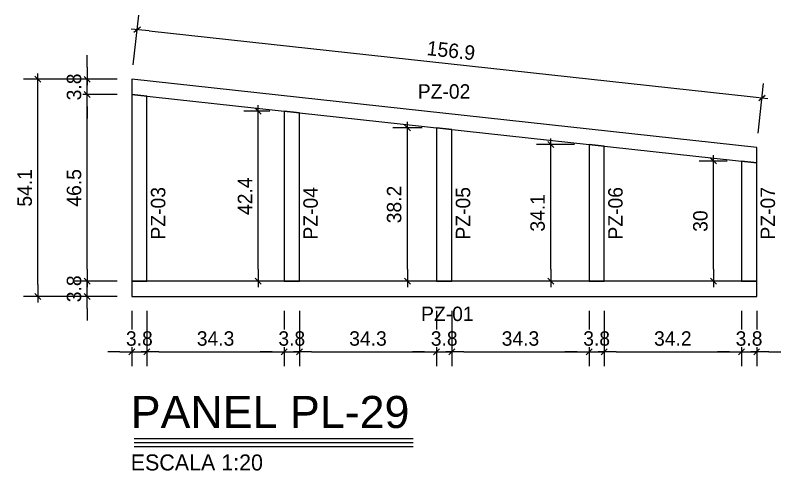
# Model space of a CAD drawing. Header units: millimetres. Extents: x 19458 to 19801, y 4351 to 4752.
# Drawn here: x 19621.542 to 19623.453, y 4506.953 to 4508.088 of the extents above; entities that cross this region are included whole.
import ezdxf
from ezdxf.enums import TextEntityAlignment as Align

# ---------------------------------------------------------------- set-up
doc = ezdxf.new("R2010")
doc.units = ezdxf.units.MM
for name, color, linetype in [('0 @ 0.2', 7, 'Continuous'), ('PANELES PARED', 2, 'Continuous'), ('TEXTO @ 0.2', 2, 'Continuous'), ('TEXTOS TITULOS @ 0.2', 3, 'Continuous')]:
    doc.layers.add(name, color=color, linetype=linetype)
doc.styles.add('century gothic', font='GOTHIC.TTF')
doc.styles.add('NOTAS', font='GOTHIC.TTF')
doc.styles.add('SMCtitulos', font='sanss___.ttf')
doc.dimstyles.new('ANOTATIVE CM SMCONSTRUCCIONES', dxfattribs={"dimscale": 0, "dimtxt": 0.18, "dimasz": 0.15, "dimexe": 0.18, "dimexo": 0.18, "dimgap": 0.07, "dimtad": 1, "dimdec": 1, "dimlfac": 100, "dimdsep": 46, "dimtxsty": 'century gothic', "dimblk1": 'FLECHA1', "dimblk2": 'FLECHA1', "dimsah": 1, "dimcen": 0.18, "dimdle": 0.075, "dimclrd": 1, "dimclre": 1, "dimclrt": 2, "dimaunit": 1, "dimadec": 0, "dimazin": 2, "dimtfac": 0.75, "dimtdec": 1, "dimtix": 1, "dimtmove": 2, "dimatfit": 3, "dimfxl": 0.09, "dimtvp": 1.5, "dimtfill": 1, "dimtolj": 1, "dimtzin": 0, "dimarcsym": 0})

# ---------------------------------------------------------------- blocks, each defined once
blk = doc.blocks.new('PL12')
at = {"layer": 'PANELES PARED'}
for points in [[(19479.1995, 4501.507), (19479.1995, 4501.4688), (19480.7595, 4501.2991), (19480.7595, 4501.3373)], [(19479.1995, 4501.0035), (19479.2375, 4501.0035), (19479.2375, 4501.4646), (19479.1995, 4501.4688)], [(19479.58, 4501.0035), (19479.618, 4501.0035), (19479.618, 4501.4232), (19479.58, 4501.4274)], [(19479.9605, 4501.0035), (19479.9985, 4501.0035), (19479.9985, 4501.3819), (19479.9605, 4501.386)], [(19480.341, 4501.0035), (19480.379, 4501.0035), (19480.379, 4501.3405), (19480.341, 4501.3446)], [(19480.7215, 4501.0035), (19480.7595, 4501.0035), (19480.7595, 4501.2991), (19480.7215, 4501.3032)], [(19479.1995, 4501.0035), (19479.1995, 4500.9655), (19480.7595, 4500.9655), (19480.7595, 4501.0035)]]:
    blk.add_lwpolyline(points, close=True, dxfattribs=at)
blk = doc.blocks.new('*U46')
at = {"color": 2}
blk.add_line((0.0001, 0.052), (3.4827, 0.052), dxfattribs=at)
at = {"color": 250}
blk.add_line((0.0001, 0), (3.4827, 0), dxfattribs=at)
at = {"color": 7}
blk.add_line((0.0001, -0.0469), (3.4827, -0.0469), dxfattribs=at)
at = {"color": 0, "linetype": 'ByBlock', "lineweight": -2, "style": 'NOTAS'}
for tag, p in [('1TITLE', (0.027, 1.0142)), ('2TITLE', (-0.0431, 0.1812))]:
    blk.add_attdef(tag, p, '', height=0.3, dxfattribs=at)
blk.add_attdef('SCALE', text='', height=0.18, dxfattribs=at).set_placement((-0.0431, -0.1475), align=Align.TOP_LEFT)
blk = doc.blocks.new('FLECHA1')
at = {"color": 1}
blk.add_line((-1, 0), (0.496, 0), dxfattribs=at)
at = {"color": 4}
blk.add_line((-0.246, -0.248), (0.248, 0.25), dxfattribs=at)
blk = doc.blocks.new('*D1180')
at = {"color": 1, "lineweight": -2, "transparency": 16777216}
for p, q in [((19621.7221, 4507.4553), (19621.7221, 4507.4853)), ((19621.7971, 4507.4253), (19621.6861, 4507.4253)), ((19621.7221, 4507.3873), (19621.7221, 4507.4253)), ((19621.7971, 4507.3873), (19621.6861, 4507.3873)), ((19621.7221, 4507.3573), (19621.7221, 4507.3273))]:
    blk.add_line(p, q, dxfattribs=at)
at = {"layer": 'Defpoints', "color": 0, "transparency": 16777216}
for p in [(19621.7221, 4507.4253), (19621.8331, 4507.4253), (19621.8331, 4507.3873)]:
    blk.add_point(p, dxfattribs=at)
at = {"color": 1, "lineweight": -2, "transparency": 16777216, "xscale": 0.03, "yscale": 0.03, "zscale": 0.03}
for p, rotation in [((19621.7221, 4507.4253), 270), ((19621.7221, 4507.3873), 90)]:
    blk.add_blockref('FLECHA1', p, dxfattribs=dict(at, rotation=rotation))
at = {"color": 2, "transparency": 16777216, "insert": (19621.6892, 4507.4063), "char_height": 0.036, "attachment_point": 5, "rotation": 90, "style": 'century gothic', "bg_fill": 3, "box_fill_scale": 1.1, "bg_fill_color": 256, "bg_fill_true_color": 13158600, "bg_fill_transparency": 0}
blk.add_mtext('\\A1;3.8', dxfattribs=at)
blk = doc.blocks.new('*D1181')
at = {"color": 1, "lineweight": -2, "transparency": 16777216}
for p, q in [((19621.7971, 4507.8907), (19621.6861, 4507.8907)), ((19621.7221, 4507.4553), (19621.7221, 4507.8607)), ((19621.7971, 4507.4253), (19621.6861, 4507.4253))]:
    blk.add_line(p, q, dxfattribs=at)
at = {"layer": 'Defpoints', "color": 0, "transparency": 16777216}
for p in [(19621.7221, 4507.8907), (19621.8331, 4507.8907), (19621.8331, 4507.4253)]:
    blk.add_point(p, dxfattribs=at)
at = {"color": 1, "lineweight": -2, "transparency": 16777216, "xscale": 0.03, "yscale": 0.03, "zscale": 0.03}
for p, rotation in [((19621.7221, 4507.8907), 90), ((19621.7221, 4507.4253), 270)]:
    blk.add_blockref('FLECHA1', p, dxfattribs=dict(at, rotation=rotation))
at = {"color": 2, "transparency": 16777216, "insert": (19621.6892, 4507.658), "char_height": 0.036, "attachment_point": 5, "rotation": 90, "style": 'century gothic', "bg_fill": 3, "box_fill_scale": 1.1, "bg_fill_color": 256, "bg_fill_true_color": 13158600, "bg_fill_transparency": 0}
blk.add_mtext('\\A1;46.5', dxfattribs=at)
blk = doc.blocks.new('*D1182')
at = {"color": 1, "lineweight": -2, "transparency": 16777216}
for p, q in [((19621.7221, 4507.9587), (19621.7221, 4507.9887)), ((19621.7971, 4507.9287), (19621.6861, 4507.9287)), ((19621.7221, 4507.8907), (19621.7221, 4507.9287)), ((19621.7971, 4507.8907), (19621.6861, 4507.8907)), ((19621.7221, 4507.8607), (19621.7221, 4507.8307))]:
    blk.add_line(p, q, dxfattribs=at)
at = {"layer": 'Defpoints', "color": 0, "transparency": 16777216}
for p in [(19621.7221, 4507.9287), (19621.8331, 4507.9287), (19621.8331, 4507.8907)]:
    blk.add_point(p, dxfattribs=at)
at = {"color": 1, "lineweight": -2, "transparency": 16777216, "xscale": 0.03, "yscale": 0.03, "zscale": 0.03}
for p, rotation in [((19621.7221, 4507.9287), 270), ((19621.7221, 4507.8907), 90)]:
    blk.add_blockref('FLECHA1', p, dxfattribs=dict(at, rotation=rotation))
at = {"color": 2, "transparency": 16777216, "insert": (19621.6892, 4507.9097), "char_height": 0.036, "attachment_point": 5, "rotation": 90, "style": 'century gothic', "bg_fill": 3, "box_fill_scale": 1.1, "bg_fill_color": 256, "bg_fill_true_color": 13158600, "bg_fill_transparency": 0}
blk.add_mtext('\\A1;3.8', dxfattribs=at)
blk = doc.blocks.new('*D1183')
at = {"color": 1, "lineweight": -2, "transparency": 16777216}
for p, q in [((19621.7971, 4507.9287), (19621.563, 4507.9287)), ((19621.599, 4507.4173), (19621.599, 4507.8987)), ((19621.7971, 4507.3873), (19621.563, 4507.3873))]:
    blk.add_line(p, q, dxfattribs=at)
at = {"layer": 'Defpoints', "color": 0, "transparency": 16777216}
for p in [(19621.599, 4507.9287), (19621.8331, 4507.9287), (19621.8331, 4507.3873)]:
    blk.add_point(p, dxfattribs=at)
at = {"color": 1, "lineweight": -2, "transparency": 16777216, "xscale": 0.03, "yscale": 0.03, "zscale": 0.03}
for p, rotation in [((19621.599, 4507.9287), 90), ((19621.599, 4507.3873), 270)]:
    blk.add_blockref('FLECHA1', p, dxfattribs=dict(at, rotation=rotation))
at = {"color": 2, "transparency": 16777216, "insert": (19621.5661, 4507.658), "char_height": 0.036, "attachment_point": 5, "rotation": 90, "style": 'century gothic', "bg_fill": 3, "box_fill_scale": 1.1, "bg_fill_color": 256, "bg_fill_true_color": 13158600, "bg_fill_transparency": 0}
blk.add_mtext('\\A1;54.1', dxfattribs=at)
blk = doc.blocks.new('*D1184')
at = {"color": 1, "lineweight": -2, "transparency": 16777216}
for p, q in [((19621.837, 4507.9645), (19621.8504, 4508.0882)), ((19621.8764, 4508.0492), (19623.3767, 4507.886)), ((19623.3969, 4507.7948), (19623.4104, 4507.9186))]:
    blk.add_line(p, q, dxfattribs=at)
at = {"layer": 'Defpoints', "color": 0, "transparency": 16777216}
for p in [(19621.8331, 4507.9287), (19623.4065, 4507.8828), (19623.3931, 4507.7591)]:
    blk.add_point(p, dxfattribs=at)
at = {"color": 1, "lineweight": -2, "transparency": 16777216, "xscale": 0.03, "yscale": 0.03, "zscale": 0.03}
for p, rotation in [((19621.8465, 4508.0524), 173.7933425552903), ((19623.4065, 4507.8828), 353.7933425552903)]:
    blk.add_blockref('FLECHA1', p, dxfattribs=dict(at, rotation=rotation))
at = {"color": 2, "transparency": 16777216, "insert": (19622.6301, 4508.0003), "char_height": 0.036, "attachment_point": 5, "rotation": 353.7933, "style": 'century gothic', "bg_fill": 3, "box_fill_scale": 1.1, "bg_fill_color": 256, "bg_fill_true_color": 13158600, "bg_fill_transparency": 0}
blk.add_mtext('\\A1;156.9', dxfattribs=at)
blk = doc.blocks.new('*D1185')
at = {"color": 1, "lineweight": -2, "transparency": 16777216}
for p, q in [((19621.8331, 4507.3513), (19621.8331, 4507.2133)), ((19621.8711, 4507.3513), (19621.8711, 4507.2133)), ((19621.8031, 4507.2493), (19621.7731, 4507.2493)), ((19621.8331, 4507.2493), (19621.8711, 4507.2493)), ((19621.9011, 4507.2493), (19621.9311, 4507.2493))]:
    blk.add_line(p, q, dxfattribs=at)
at = {"layer": 'Defpoints', "color": 0, "transparency": 16777216}
for p in [(19621.8331, 4507.3873), (19621.8711, 4507.3873), (19621.8711, 4507.2493)]:
    blk.add_point(p, dxfattribs=at)
at = {"color": 1, "lineweight": -2, "transparency": 16777216, "xscale": 0.03, "yscale": 0.03, "zscale": 0.03}
blk.add_blockref('FLECHA1', (19621.8331, 4507.2493), dxfattribs=at)
at = {"color": 1, "lineweight": -2, "transparency": 16777216, "xscale": 0.03, "yscale": 0.03, "zscale": 0.03, "rotation": 180}
blk.add_blockref('FLECHA1', (19621.8711, 4507.2493), dxfattribs=at)
at = {"color": 2, "transparency": 16777216, "insert": (19621.8521, 4507.2822), "char_height": 0.036, "attachment_point": 5, "style": 'century gothic', "bg_fill": 3, "box_fill_scale": 1.1, "bg_fill_color": 256, "bg_fill_true_color": 13158600, "bg_fill_transparency": 0}
blk.add_mtext('\\A1;3.8', dxfattribs=at)
blk = doc.blocks.new('*D1186')
at = {"color": 1, "lineweight": -2, "transparency": 16777216}
for p, q in [((19621.8711, 4507.3513), (19621.8711, 4507.2133)), ((19622.2136, 4507.3513), (19622.2136, 4507.2133)), ((19621.9011, 4507.2493), (19622.1836, 4507.2493))]:
    blk.add_line(p, q, dxfattribs=at)
at = {"layer": 'Defpoints', "color": 0, "transparency": 16777216}
for p in [(19621.8711, 4507.3873), (19622.2136, 4507.3873), (19622.2136, 4507.2493)]:
    blk.add_point(p, dxfattribs=at)
at = {"color": 1, "lineweight": -2, "transparency": 16777216, "xscale": 0.03, "yscale": 0.03, "zscale": 0.03, "rotation": 180}
blk.add_blockref('FLECHA1', (19621.8711, 4507.2493), dxfattribs=at)
at = {"color": 1, "lineweight": -2, "transparency": 16777216, "xscale": 0.03, "yscale": 0.03, "zscale": 0.03}
blk.add_blockref('FLECHA1', (19622.2136, 4507.2493), dxfattribs=at)
at = {"color": 2, "transparency": 16777216, "insert": (19622.0423, 4507.2822), "char_height": 0.036, "attachment_point": 5, "style": 'century gothic', "bg_fill": 3, "box_fill_scale": 1.1, "bg_fill_color": 256, "bg_fill_true_color": 13158600, "bg_fill_transparency": 0}
blk.add_mtext('\\A1;34.3', dxfattribs=at)
blk = doc.blocks.new('*D1187')
at = {"color": 1, "lineweight": -2, "transparency": 16777216}
for p, q in [((19622.2136, 4507.3513), (19622.2136, 4507.2133)), ((19622.2516, 4507.3513), (19622.2516, 4507.2133)), ((19622.1836, 4507.2493), (19622.1536, 4507.2493)), ((19622.2136, 4507.2493), (19622.2516, 4507.2493)), ((19622.2816, 4507.2493), (19622.3116, 4507.2493))]:
    blk.add_line(p, q, dxfattribs=at)
at = {"layer": 'Defpoints', "color": 0, "transparency": 16777216}
for p in [(19622.2136, 4507.3873), (19622.2516, 4507.3873), (19622.2516, 4507.2493)]:
    blk.add_point(p, dxfattribs=at)
at = {"color": 1, "lineweight": -2, "transparency": 16777216, "xscale": 0.03, "yscale": 0.03, "zscale": 0.03}
blk.add_blockref('FLECHA1', (19622.2136, 4507.2493), dxfattribs=at)
at = {"color": 1, "lineweight": -2, "transparency": 16777216, "xscale": 0.03, "yscale": 0.03, "zscale": 0.03, "rotation": 180}
blk.add_blockref('FLECHA1', (19622.2516, 4507.2493), dxfattribs=at)
at = {"color": 2, "transparency": 16777216, "insert": (19622.2326, 4507.2822), "char_height": 0.036, "attachment_point": 5, "style": 'century gothic', "bg_fill": 3, "box_fill_scale": 1.1, "bg_fill_color": 256, "bg_fill_true_color": 13158600, "bg_fill_transparency": 0}
blk.add_mtext('\\A1;3.8', dxfattribs=at)
blk = doc.blocks.new('*D1188')
at = {"color": 1, "lineweight": -2, "transparency": 16777216}
for p, q in [((19622.2516, 4507.3513), (19622.2516, 4507.2133)), ((19622.5941, 4507.3513), (19622.5941, 4507.2133)), ((19622.2816, 4507.2493), (19622.5641, 4507.2493))]:
    blk.add_line(p, q, dxfattribs=at)
at = {"layer": 'Defpoints', "color": 0, "transparency": 16777216}
for p in [(19622.2516, 4507.3873), (19622.5941, 4507.3873), (19622.5941, 4507.2493)]:
    blk.add_point(p, dxfattribs=at)
at = {"color": 1, "lineweight": -2, "transparency": 16777216, "xscale": 0.03, "yscale": 0.03, "zscale": 0.03, "rotation": 180}
blk.add_blockref('FLECHA1', (19622.2516, 4507.2493), dxfattribs=at)
at = {"color": 1, "lineweight": -2, "transparency": 16777216, "xscale": 0.03, "yscale": 0.03, "zscale": 0.03}
blk.add_blockref('FLECHA1', (19622.5941, 4507.2493), dxfattribs=at)
at = {"color": 2, "transparency": 16777216, "insert": (19622.4228, 4507.2822), "char_height": 0.036, "attachment_point": 5, "style": 'century gothic', "bg_fill": 3, "box_fill_scale": 1.1, "bg_fill_color": 256, "bg_fill_true_color": 13158600, "bg_fill_transparency": 0}
blk.add_mtext('\\A1;34.3', dxfattribs=at)
blk = doc.blocks.new('*D1189')
at = {"color": 1, "lineweight": -2, "transparency": 16777216}
for p, q in [((19622.5941, 4507.3513), (19622.5941, 4507.2133)), ((19622.6321, 4507.3513), (19622.6321, 4507.2133)), ((19622.5641, 4507.2493), (19622.5341, 4507.2493)), ((19622.5941, 4507.2493), (19622.6321, 4507.2493)), ((19622.6621, 4507.2493), (19622.6921, 4507.2493))]:
    blk.add_line(p, q, dxfattribs=at)
at = {"layer": 'Defpoints', "color": 0, "transparency": 16777216}
for p in [(19622.5941, 4507.3873), (19622.6321, 4507.3873), (19622.6321, 4507.2493)]:
    blk.add_point(p, dxfattribs=at)
at = {"color": 1, "lineweight": -2, "transparency": 16777216, "xscale": 0.03, "yscale": 0.03, "zscale": 0.03}
blk.add_blockref('FLECHA1', (19622.5941, 4507.2493), dxfattribs=at)
at = {"color": 1, "lineweight": -2, "transparency": 16777216, "xscale": 0.03, "yscale": 0.03, "zscale": 0.03, "rotation": 180}
blk.add_blockref('FLECHA1', (19622.6321, 4507.2493), dxfattribs=at)
at = {"color": 2, "transparency": 16777216, "insert": (19622.6131, 4507.2822), "char_height": 0.036, "attachment_point": 5, "style": 'century gothic', "bg_fill": 3, "box_fill_scale": 1.1, "bg_fill_color": 256, "bg_fill_true_color": 13158600, "bg_fill_transparency": 0}
blk.add_mtext('\\A1;3.8', dxfattribs=at)
blk = doc.blocks.new('*D1190')
at = {"color": 1, "lineweight": -2, "transparency": 16777216}
for p, q in [((19622.6321, 4507.3513), (19622.6321, 4507.2133)), ((19622.9746, 4507.3513), (19622.9746, 4507.2133)), ((19622.6621, 4507.2493), (19622.9446, 4507.2493))]:
    blk.add_line(p, q, dxfattribs=at)
at = {"layer": 'Defpoints', "color": 0, "transparency": 16777216}
for p in [(19622.6321, 4507.3873), (19622.9746, 4507.3873), (19622.9746, 4507.2493)]:
    blk.add_point(p, dxfattribs=at)
at = {"color": 1, "lineweight": -2, "transparency": 16777216, "xscale": 0.03, "yscale": 0.03, "zscale": 0.03, "rotation": 180}
blk.add_blockref('FLECHA1', (19622.6321, 4507.2493), dxfattribs=at)
at = {"color": 1, "lineweight": -2, "transparency": 16777216, "xscale": 0.03, "yscale": 0.03, "zscale": 0.03}
blk.add_blockref('FLECHA1', (19622.9746, 4507.2493), dxfattribs=at)
at = {"color": 2, "transparency": 16777216, "insert": (19622.8034, 4507.2822), "char_height": 0.036, "attachment_point": 5, "style": 'century gothic', "bg_fill": 3, "box_fill_scale": 1.1, "bg_fill_color": 256, "bg_fill_true_color": 13158600, "bg_fill_transparency": 0}
blk.add_mtext('\\A1;34.3', dxfattribs=at)
blk = doc.blocks.new('*D1191')
at = {"color": 1, "lineweight": -2, "transparency": 16777216}
for p, q in [((19622.9746, 4507.3513), (19622.9746, 4507.2133)), ((19623.0126, 4507.3513), (19623.0126, 4507.2133)), ((19622.9446, 4507.2493), (19622.9146, 4507.2493)), ((19622.9746, 4507.2493), (19623.0126, 4507.2493)), ((19623.0426, 4507.2493), (19623.0726, 4507.2493))]:
    blk.add_line(p, q, dxfattribs=at)
at = {"layer": 'Defpoints', "color": 0, "transparency": 16777216}
for p in [(19622.9746, 4507.3873), (19623.0126, 4507.3873), (19623.0126, 4507.2493)]:
    blk.add_point(p, dxfattribs=at)
at = {"color": 1, "lineweight": -2, "transparency": 16777216, "xscale": 0.03, "yscale": 0.03, "zscale": 0.03}
blk.add_blockref('FLECHA1', (19622.9746, 4507.2493), dxfattribs=at)
at = {"color": 1, "lineweight": -2, "transparency": 16777216, "xscale": 0.03, "yscale": 0.03, "zscale": 0.03, "rotation": 180}
blk.add_blockref('FLECHA1', (19623.0126, 4507.2493), dxfattribs=at)
at = {"color": 2, "transparency": 16777216, "insert": (19622.9936, 4507.2822), "char_height": 0.036, "attachment_point": 5, "style": 'century gothic', "bg_fill": 3, "box_fill_scale": 1.1, "bg_fill_color": 256, "bg_fill_true_color": 13158600, "bg_fill_transparency": 0}
blk.add_mtext('\\A1;3.8', dxfattribs=at)
blk = doc.blocks.new('*D1192')
at = {"color": 1, "lineweight": -2, "transparency": 16777216}
for p, q in [((19623.0126, 4507.3513), (19623.0126, 4507.2133)), ((19623.3551, 4507.3513), (19623.3551, 4507.2133)), ((19623.0426, 4507.2493), (19623.3251, 4507.2493))]:
    blk.add_line(p, q, dxfattribs=at)
at = {"layer": 'Defpoints', "color": 0, "transparency": 16777216}
for p in [(19623.0126, 4507.3873), (19623.3551, 4507.3873), (19623.3551, 4507.2493)]:
    blk.add_point(p, dxfattribs=at)
at = {"color": 1, "lineweight": -2, "transparency": 16777216, "xscale": 0.03, "yscale": 0.03, "zscale": 0.03, "rotation": 180}
blk.add_blockref('FLECHA1', (19623.0126, 4507.2493), dxfattribs=at)
at = {"color": 1, "lineweight": -2, "transparency": 16777216, "xscale": 0.03, "yscale": 0.03, "zscale": 0.03}
blk.add_blockref('FLECHA1', (19623.3551, 4507.2493), dxfattribs=at)
at = {"color": 2, "transparency": 16777216, "insert": (19623.1838, 4507.2822), "char_height": 0.036, "attachment_point": 5, "style": 'century gothic', "bg_fill": 3, "box_fill_scale": 1.1, "bg_fill_color": 256, "bg_fill_true_color": 13158600, "bg_fill_transparency": 0}
blk.add_mtext('\\A1;34.2', dxfattribs=at)
blk = doc.blocks.new('*D1193')
at = {"color": 1, "lineweight": -2, "transparency": 16777216}
for p, q in [((19623.3551, 4507.3513), (19623.3551, 4507.2133)), ((19623.3931, 4507.3513), (19623.3931, 4507.2133)), ((19623.3251, 4507.2493), (19623.2951, 4507.2493)), ((19623.3551, 4507.2493), (19623.3931, 4507.2493)), ((19623.4231, 4507.2493), (19623.4531, 4507.2493))]:
    blk.add_line(p, q, dxfattribs=at)
at = {"layer": 'Defpoints', "color": 0, "transparency": 16777216}
for p in [(19623.3551, 4507.3873), (19623.3931, 4507.3873), (19623.3931, 4507.2493)]:
    blk.add_point(p, dxfattribs=at)
at = {"color": 1, "lineweight": -2, "transparency": 16777216, "xscale": 0.03, "yscale": 0.03, "zscale": 0.03}
blk.add_blockref('FLECHA1', (19623.3551, 4507.2493), dxfattribs=at)
at = {"color": 1, "lineweight": -2, "transparency": 16777216, "xscale": 0.03, "yscale": 0.03, "zscale": 0.03, "rotation": 180}
blk.add_blockref('FLECHA1', (19623.3931, 4507.2493), dxfattribs=at)
at = {"color": 2, "transparency": 16777216, "insert": (19623.3741, 4507.2822), "char_height": 0.036, "attachment_point": 5, "style": 'century gothic', "bg_fill": 3, "box_fill_scale": 1.1, "bg_fill_color": 256, "bg_fill_true_color": 13158600, "bg_fill_transparency": 0}
blk.add_mtext('\\A1;3.8', dxfattribs=at)
blk = doc.blocks.new('*D1194')
at = {"color": 1, "lineweight": -2, "transparency": 16777216}
for p, q in [((19622.1776, 4507.8491), (19622.1126, 4507.8491)), ((19622.1486, 4507.4553), (19622.1486, 4507.8191)), ((19622.1776, 4507.4253), (19622.1126, 4507.4253))]:
    blk.add_line(p, q, dxfattribs=at)
at = {"layer": 'Defpoints', "color": 0, "transparency": 16777216}
for p in [(19622.1486, 4507.8491), (19622.2136, 4507.8491), (19622.2136, 4507.4253)]:
    blk.add_point(p, dxfattribs=at)
at = {"color": 1, "lineweight": -2, "transparency": 16777216, "xscale": 0.03, "yscale": 0.03, "zscale": 0.03}
for p, rotation in [((19622.1486, 4507.8491), 90), ((19622.1486, 4507.4253), 270)]:
    blk.add_blockref('FLECHA1', p, dxfattribs=dict(at, rotation=rotation))
at = {"color": 2, "transparency": 16777216, "insert": (19622.1158, 4507.6372), "char_height": 0.036, "attachment_point": 5, "rotation": 90, "style": 'century gothic', "bg_fill": 3, "box_fill_scale": 1.1, "bg_fill_color": 256, "bg_fill_true_color": 13158600, "bg_fill_transparency": 0}
blk.add_mtext('\\A1;42.4', dxfattribs=at)
blk = doc.blocks.new('*D1195')
at = {"color": 1, "lineweight": -2, "transparency": 16777216}
for p, q in [((19622.5581, 4507.8077), (19622.4852, 4507.8077)), ((19622.5212, 4507.4553), (19622.5212, 4507.7777)), ((19622.5581, 4507.4253), (19622.4852, 4507.4253))]:
    blk.add_line(p, q, dxfattribs=at)
at = {"layer": 'Defpoints', "color": 0, "transparency": 16777216}
for p in [(19622.5212, 4507.8077), (19622.5941, 4507.8077), (19622.5941, 4507.4253)]:
    blk.add_point(p, dxfattribs=at)
at = {"color": 1, "lineweight": -2, "transparency": 16777216, "xscale": 0.03, "yscale": 0.03, "zscale": 0.03}
for p, rotation in [((19622.5212, 4507.8077), 90), ((19622.5212, 4507.4253), 270)]:
    blk.add_blockref('FLECHA1', p, dxfattribs=dict(at, rotation=rotation))
at = {"color": 2, "transparency": 16777216, "insert": (19622.4883, 4507.6165), "char_height": 0.036, "attachment_point": 5, "rotation": 90, "style": 'century gothic', "bg_fill": 3, "box_fill_scale": 1.1, "bg_fill_color": 256, "bg_fill_true_color": 13158600, "bg_fill_transparency": 0}
blk.add_mtext('\\A1;38.2', dxfattribs=at)
blk = doc.blocks.new('*D1196')
at = {"color": 1, "lineweight": -2, "transparency": 16777216}
for p, q in [((19622.9386, 4507.7663), (19622.8433, 4507.7663)), ((19622.8793, 4507.4553), (19622.8793, 4507.7363)), ((19622.9386, 4507.4253), (19622.8433, 4507.4253))]:
    blk.add_line(p, q, dxfattribs=at)
at = {"layer": 'Defpoints', "color": 0, "transparency": 16777216}
for p in [(19622.8793, 4507.7663), (19622.9746, 4507.7663), (19622.9746, 4507.4253)]:
    blk.add_point(p, dxfattribs=at)
at = {"color": 1, "lineweight": -2, "transparency": 16777216, "xscale": 0.03, "yscale": 0.03, "zscale": 0.03}
for p, rotation in [((19622.8793, 4507.7663), 90), ((19622.8793, 4507.4253), 270)]:
    blk.add_blockref('FLECHA1', p, dxfattribs=dict(at, rotation=rotation))
at = {"color": 2, "transparency": 16777216, "insert": (19622.8464, 4507.5958), "char_height": 0.036, "attachment_point": 5, "rotation": 90, "style": 'century gothic', "bg_fill": 3, "box_fill_scale": 1.1, "bg_fill_color": 256, "bg_fill_true_color": 13158600, "bg_fill_transparency": 0}
blk.add_mtext('\\A1;34.1', dxfattribs=at)
blk = doc.blocks.new('*D1197')
at = {"color": 1, "lineweight": -2, "transparency": 16777216}
for p, q in [((19623.3191, 4507.725), (19623.2496, 4507.725)), ((19623.2856, 4507.4553), (19623.2856, 4507.695)), ((19623.3191, 4507.4253), (19623.2496, 4507.4253))]:
    blk.add_line(p, q, dxfattribs=at)
at = {"layer": 'Defpoints', "color": 0, "transparency": 16777216}
for p in [(19623.2856, 4507.725), (19623.3551, 4507.725), (19623.3551, 4507.4253)]:
    blk.add_point(p, dxfattribs=at)
at = {"color": 1, "lineweight": -2, "transparency": 16777216, "xscale": 0.03, "yscale": 0.03, "zscale": 0.03}
for p, rotation in [((19623.2856, 4507.725), 90), ((19623.2856, 4507.4253), 270)]:
    blk.add_blockref('FLECHA1', p, dxfattribs=dict(at, rotation=rotation))
at = {"color": 2, "transparency": 16777216, "insert": (19623.2527, 4507.5751), "char_height": 0.036, "attachment_point": 5, "rotation": 90, "style": 'century gothic', "bg_fill": 3, "box_fill_scale": 1.1, "bg_fill_color": 256, "bg_fill_true_color": 13158600, "bg_fill_transparency": 0}
blk.add_mtext('\\A1;30', dxfattribs=at)

msp = doc.modelspace()

# ---------------------------------------------------------------- block references
msp.add_blockref('PL12', (142.6336, 6.4217))
at = {"layer": 'TEXTOS TITULOS @ 0.2'}
ref = msp.add_blockref('*U46', (19621.8392, 4507.0229), dxfattribs=dict(at, xscale=0.2, yscale=0.2, zscale=0.2))
ref.add_attrib('2TITLE', 'PANEL PL-29', (19621.8306, 4507.0592), dxfattribs={"layer": '0', "color": 0, "linetype": 'ByBlock', "lineweight": -2, "height": 0.08, "style": 'SMCtitulos'})
ref.add_attrib('SCALE', 'ESCALA 1:20', dxfattribs={"layer": '0', "color": 0, "linetype": 'ByBlock', "lineweight": -2, "height": 0.04, "style": 'NOTAS'}).set_placement((19621.8306, 4506.9934), align=Align.TOP_LEFT)

# ---------------------------------------------------------------- texts
at = {"layer": 'TEXTO @ 0.2', "color": 2, "char_height": 0.036, "width": 0.095414, "attachment_point": 1, "rotation": 90, "style": 'century gothic'}
for s, insert in [('PZ-03 ', (19621.8809, 4507.529)), ('PZ-04 ', (19622.2614, 4507.529)), ('PZ-05 ', (19622.642, 4507.529)), ('PZ-06 ', (19623.0225, 4507.529)), ('PZ-07 ', (19623.4029, 4507.529))]:
    msp.add_mtext(s, dxfattribs=dict(at, insert=insert))

# ---------------------------------------------------------------- next in the draw order: dimensions: what is measured, and where the dimension line sits
at = {"layer": '0 @ 0.2'}
for base, p1, p2, picture, middle in [((19623.2856, 4507.725), (19623.3551, 4507.4253), (19623.3551, 4507.725), '*D1197', (19623.2527, 4507.5751)), ((19621.7221, 4507.4253), (19621.8331, 4507.3873), (19621.8331, 4507.4253), '*D1180', (19621.6892, 4507.4063))]:
    dim = msp.add_linear_dim(base=base, p1=p1, p2=p2, angle=90, dimstyle='ANOTATIVE CM SMCONSTRUCCIONES', override={"dimscale": 0.2, "dimtix": 1, "dimtofl": 1, "dimtmove": 2, "dimatfit": 3}, dxfattribs=at)
    dim.commit()
    dim.dimension.update_dxf_attribs({"geometry": picture, "text_midpoint": middle})

# ---------------------------------------------------------------- next in the draw order: dimensions: what is measured, and where the dimension line sits
dim = msp.add_linear_dim(base=(19621.7221, 4507.8907), p1=(19621.8331, 4507.4253), p2=(19621.8331, 4507.8907), angle=90, dimstyle='ANOTATIVE CM SMCONSTRUCCIONES', override={"dimscale": 0.2, "dimtix": 1, "dimtofl": 1, "dimtmove": 2, "dimatfit": 3}, dxfattribs=at)
dim.commit()
dim.dimension.update_dxf_attribs({"geometry": '*D1181', "text_midpoint": (19621.6892, 4507.658)})

# ---------------------------------------------------------------- next in the draw order: dimensions: what is measured, and where the dimension line sits
dim = msp.add_linear_dim(base=(19621.7221, 4507.9287), p1=(19621.8331, 4507.8907), p2=(19621.8331, 4507.9287), angle=90, dimstyle='ANOTATIVE CM SMCONSTRUCCIONES', override={"dimscale": 0.2, "dimtix": 1, "dimtofl": 1, "dimtmove": 2, "dimatfit": 3}, dxfattribs=at)
dim.commit()
dim.dimension.update_dxf_attribs({"geometry": '*D1182', "text_midpoint": (19621.6892, 4507.9097)})

# ---------------------------------------------------------------- next in the draw order: dimensions: what is measured, and where the dimension line sits
dim = msp.add_linear_dim(base=(19621.599, 4507.9287), p1=(19621.8331, 4507.3873), p2=(19621.8331, 4507.9287), angle=90, dimstyle='ANOTATIVE CM SMCONSTRUCCIONES', override={"dimscale": 0.2, "dimtix": 1, "dimtofl": 1, "dimtmove": 2, "dimatfit": 3}, dxfattribs=at)
dim.commit()
dim.dimension.update_dxf_attribs({"geometry": '*D1183', "text_midpoint": (19621.5661, 4507.658)})

# ---------------------------------------------------------------- next in the draw order: dimensions: what is measured, and where the dimension line sits
dim = msp.add_aligned_dim(p1=(19621.8331, 4507.9287), p2=(19623.3931, 4507.7591), distance=0.1245, dimstyle='ANOTATIVE CM SMCONSTRUCCIONES', override={"dimscale": 0.2, "dimtix": 1, "dimtofl": 1, "dimtmove": 2, "dimatfit": 3}, dxfattribs=at)
dim.commit()
dim.dimension.update_dxf_attribs({"geometry": '*D1184', "text_midpoint": (19622.6301, 4508.0003)})
dim = msp.add_linear_dim(base=(19621.8711, 4507.2493), p1=(19621.8331, 4507.3873), p2=(19621.8711, 4507.3873), dimstyle='ANOTATIVE CM SMCONSTRUCCIONES', override={"dimscale": 0.2, "dimtix": 1, "dimtofl": 1, "dimtmove": 2, "dimatfit": 3}, dxfattribs=at)
dim.commit()
dim.dimension.update_dxf_attribs({"geometry": '*D1185', "text_midpoint": (19621.8521, 4507.2822)})

# ---------------------------------------------------------------- next in the draw order: texts
at = {"layer": 'TEXTO @ 0.2', "color": 2, "insert": (19622.5472, 4507.9164), "char_height": 0.036, "width": 0.095414, "attachment_point": 1, "style": 'century gothic'}
msp.add_mtext('PZ-02 ', dxfattribs=at)

# ---------------------------------------------------------------- next in the draw order: dimensions: what is measured, and where the dimension line sits
at = {"layer": '0 @ 0.2'}
for base, p1, p2, picture, middle in [((19622.1486, 4507.8491), (19622.2136, 4507.4253), (19622.2136, 4507.8491), '*D1194', (19622.1158, 4507.6372)), ((19622.5212, 4507.8077), (19622.5941, 4507.4253), (19622.5941, 4507.8077), '*D1195', (19622.4883, 4507.6165)), ((19622.8793, 4507.7663), (19622.9746, 4507.4253), (19622.9746, 4507.7663), '*D1196', (19622.8464, 4507.5958))]:
    dim = msp.add_linear_dim(base=base, p1=p1, p2=p2, angle=90, dimstyle='ANOTATIVE CM SMCONSTRUCCIONES', override={"dimscale": 0.2, "dimtix": 1, "dimtofl": 1, "dimtmove": 2, "dimatfit": 3}, dxfattribs=at)
    dim.commit()
    dim.dimension.update_dxf_attribs({"geometry": picture, "text_midpoint": middle})
dim = msp.add_linear_dim(base=(19622.21359, 4507.24934), p1=(19621.87107, 4507.38726), p2=(19622.21359, 4507.38726), dimstyle='ANOTATIVE CM SMCONSTRUCCIONES', override={"dimscale": 0.2, "dimtix": 1, "dimtofl": 1, "dimtmove": 2, "dimatfit": 3}, dxfattribs=at)
dim.commit()
dim.dimension.update_dxf_attribs({"geometry": '*D1186', "text_midpoint": (19622.04233, 4507.28224)})

# ---------------------------------------------------------------- next in the draw order: dimensions: what is measured, and where the dimension line sits
dim = msp.add_linear_dim(base=(19622.2516, 4507.2493), p1=(19622.2136, 4507.3873), p2=(19622.2516, 4507.3873), dimstyle='ANOTATIVE CM SMCONSTRUCCIONES', override={"dimscale": 0.2, "dimtix": 1, "dimtofl": 1, "dimtmove": 2, "dimatfit": 3}, dxfattribs=at)
dim.commit()
dim.dimension.update_dxf_attribs({"geometry": '*D1187', "text_midpoint": (19622.2326, 4507.2822)})

# ---------------------------------------------------------------- next in the draw order: dimensions: what is measured, and where the dimension line sits
dim = msp.add_linear_dim(base=(19622.5941, 4507.24934), p1=(19622.25159, 4507.38726), p2=(19622.5941, 4507.38726), dimstyle='ANOTATIVE CM SMCONSTRUCCIONES', override={"dimscale": 0.2, "dimtix": 1, "dimtofl": 1, "dimtmove": 2, "dimatfit": 3}, dxfattribs=at)
dim.commit()
dim.dimension.update_dxf_attribs({"geometry": '*D1188', "text_midpoint": (19622.42285, 4507.28224)})

# ---------------------------------------------------------------- next in the draw order: dimensions: what is measured, and where the dimension line sits
dim = msp.add_linear_dim(base=(19622.6321, 4507.2493), p1=(19622.5941, 4507.3873), p2=(19622.6321, 4507.3873), dimstyle='ANOTATIVE CM SMCONSTRUCCIONES', override={"dimscale": 0.2, "dimtix": 1, "dimtofl": 1, "dimtmove": 2, "dimatfit": 3}, dxfattribs=at)
dim.commit()
dim.dimension.update_dxf_attribs({"geometry": '*D1189', "text_midpoint": (19622.6131, 4507.2822)})

# ---------------------------------------------------------------- next in the draw order: dimensions: what is measured, and where the dimension line sits
dim = msp.add_linear_dim(base=(19622.97462, 4507.24934), p1=(19622.6321, 4507.38726), p2=(19622.97462, 4507.38726), dimstyle='ANOTATIVE CM SMCONSTRUCCIONES', override={"dimscale": 0.2, "dimtix": 1, "dimtofl": 1, "dimtmove": 2, "dimatfit": 3}, dxfattribs=at)
dim.commit()
dim.dimension.update_dxf_attribs({"geometry": '*D1190', "text_midpoint": (19622.80336, 4507.28224)})

# ---------------------------------------------------------------- next in the draw order: texts
at = {"layer": 'TEXTO @ 0.2', "color": 2, "insert": (19622.5554, 4507.3619), "char_height": 0.036, "width": 0.095414, "attachment_point": 1, "style": 'century gothic'}
msp.add_mtext('PZ-01 ', dxfattribs=at)

# ---------------------------------------------------------------- next in the draw order: dimensions: what is measured, and where the dimension line sits
at = {"layer": '0 @ 0.2'}
dim = msp.add_linear_dim(base=(19623.0126, 4507.2493), p1=(19622.9746, 4507.3873), p2=(19623.0126, 4507.3873), dimstyle='ANOTATIVE CM SMCONSTRUCCIONES', override={"dimscale": 0.2, "dimtix": 1, "dimtofl": 1, "dimtmove": 2, "dimatfit": 3}, dxfattribs=at)
dim.commit()
dim.dimension.update_dxf_attribs({"geometry": '*D1191', "text_midpoint": (19622.9936, 4507.2822)})

# ---------------------------------------------------------------- next in the draw order: dimensions: what is measured, and where the dimension line sits
dim = msp.add_linear_dim(base=(19623.35506, 4507.24934), p1=(19623.01262, 4507.38726), p2=(19623.35506, 4507.38727), dimstyle='ANOTATIVE CM SMCONSTRUCCIONES', override={"dimscale": 0.2, "dimtix": 1, "dimtofl": 1, "dimtmove": 2, "dimatfit": 3}, dxfattribs=at)
dim.commit()
dim.dimension.update_dxf_attribs({"geometry": '*D1192', "text_midpoint": (19623.18384, 4507.28224)})

# ---------------------------------------------------------------- next in the draw order: dimensions: what is measured, and where the dimension line sits
dim = msp.add_linear_dim(base=(19623.3931, 4507.2493), p1=(19623.3551, 4507.3873), p2=(19623.3931, 4507.3873), dimstyle='ANOTATIVE CM SMCONSTRUCCIONES', override={"dimscale": 0.2, "dimtix": 1, "dimtofl": 1, "dimtmove": 2, "dimatfit": 3}, dxfattribs=at)
dim.commit()
dim.dimension.update_dxf_attribs({"geometry": '*D1193', "text_midpoint": (19623.3741, 4507.2822)})

doc.saveas('drawing.dxf')
